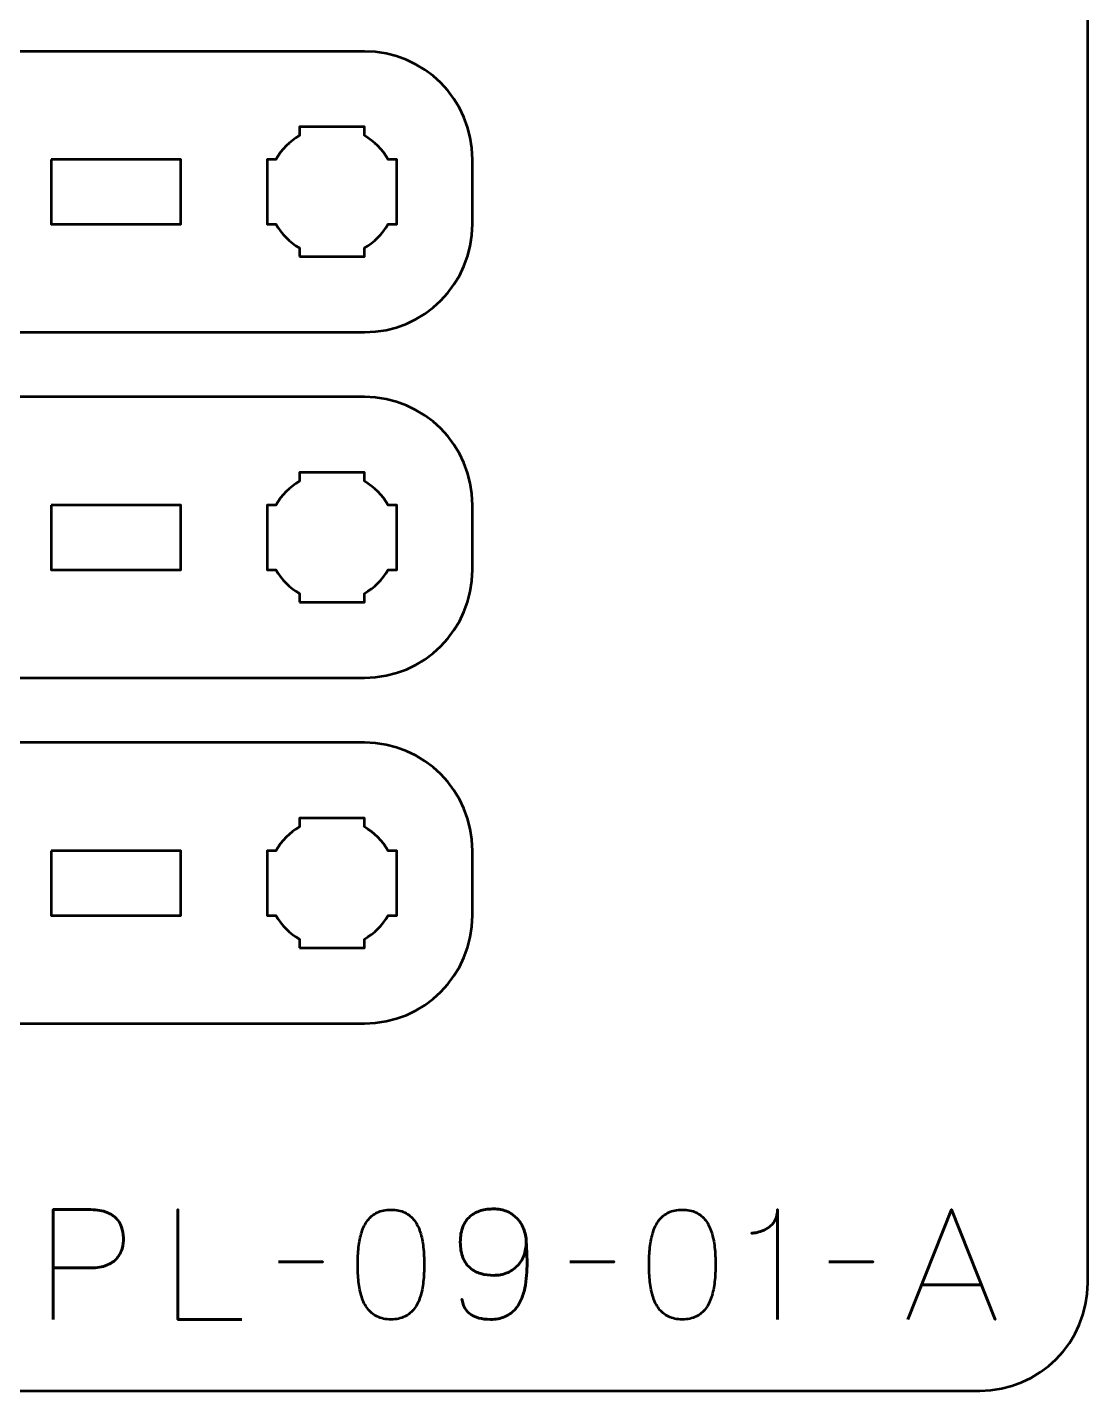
# Model space of a CAD drawing. Header units: centimetres. Extents: x -21 to 0, y -29.7 to 0.
# Drawn here: x -4.91 to 0, y -29.7 to -23.39 of the extents above; entities that cross this region are included whole.
import ezdxf

# ---------------------------------------------------------------- set-up
doc = ezdxf.new("R2010")
doc.units = ezdxf.units.CM
doc.header["$MEASUREMENT"] = 0
doc.layers.add('Layer 1', color=7, linetype='Continuous')

msp = doc.modelspace()

# ---------------------------------------------------------------- linework, layer by layer
at = {"layer": 'Layer 1', "color": 1, "lineweight": 53}
msp.add_open_spline([(-21.00003, -29.19995), (-21.00003, -29.19995), (-21.00003, -5.89992), (-21.00003, -5.89992), (-21.00003, -5.89992), (-21.00003, -5.81709), (-20.93286, -5.74992), (-20.85003, -5.74992), (-20.85003, -5.74992), (-20.7672, -5.74992), (-20.70003, -5.68275), (-20.70003, -5.59992), (-20.70003, -5.59992), (-20.70003, -5.51709), (-20.7672, -5.44992), (-20.85003, -5.44992), (-20.85003, -5.44992), (-20.93286, -5.44992), (-21.00003, -5.38275), (-21.00003, -5.29992), (-21.00003, -5.29992), (-21.00003, -5.21709), (-20.93286, -5.14992), (-20.85003, -5.14992), (-20.85003, -5.14992), (-20.7672, -5.14992), (-20.70003, -5.08275), (-20.70003, -4.99992), (-20.70003, -4.99992), (-20.70003, -4.91709), (-20.7672, -4.84992), (-20.85003, -4.84992), (-20.85003, -4.84992), (-20.93286, -4.84992), (-21.00003, -4.78275), (-21.00003, -4.69992), (-21.00003, -4.69992), (-21.00003, -4.61709), (-20.93286, -4.54992), (-20.85003, -4.54992), (-20.85003, -4.54992), (-20.7672, -4.54992), (-20.70003, -4.48275), (-20.70003, -4.39992), (-20.70003, -4.39992), (-20.70003, -4.31709), (-20.7672, -4.24992), (-20.85003, -4.24992), (-20.85003, -4.24992), (-20.93286, -4.24992), (-21.00003, -4.18275), (-21.00003, -4.09992), (-21.00003, -4.09992), (-21.00003, -4.01709), (-20.93286, -3.94992), (-20.85003, -3.94992), (-20.85003, -3.94992), (-20.7672, -3.94992), (-20.70003, -3.88275), (-20.70003, -3.79992), (-20.70003, -3.79992), (-20.70003, -3.71709), (-20.7672, -3.64992), (-20.85003, -3.64992), (-20.85003, -3.64992), (-20.93286, -3.64992), (-21.00003, -3.58275), (-21.00003, -3.49992), (-21.00003, -3.49992), (-21.00003, -3.41709), (-20.93286, -3.34992), (-20.85003, -3.34992), (-20.85003, -3.34992), (-20.7672, -3.34992), (-20.70003, -3.28275), (-20.70003, -3.19992), (-20.70003, -3.19992), (-20.70003, -3.11709), (-20.7672, -3.04992), (-20.85003, -3.04992), (-20.85003, -3.04992), (-20.93286, -3.04992), (-21.00003, -2.98275), (-21.00003, -2.89992), (-21.00003, -2.89992), (-21.00003, -2.81709), (-20.93286, -2.74992), (-20.85003, -2.74992), (-20.85003, -2.74992), (-20.7672, -2.74992), (-20.70003, -2.68275), (-20.70003, -2.59992), (-20.70003, -2.59992), (-20.70003, -2.51709), (-20.7672, -2.44992), (-20.85003, -2.44992), (-20.85003, -2.44992), (-20.93286, -2.44992), (-21.00003, -2.38275), (-21.00003, -2.29992), (-21.00003, -2.29992), (-21.00003, -2.21709), (-20.93286, -2.14992), (-20.85003, -2.14992), (-20.85003, -2.14992), (-20.7672, -2.14992), (-20.70003, -2.08275), (-20.70003, -1.99992), (-20.70003, -1.99992), (-20.70003, -1.91709), (-20.7672, -1.84992), (-20.85003, -1.84992), (-20.85003, -1.84992), (-20.93286, -1.84992), (-21.00003, -1.78275), (-21.00003, -1.69992), (-21.00003, -1.69992), (-21.00003, -1.61709), (-20.93286, -1.54992), (-20.85003, -1.54992), (-20.85003, -1.54992), (-20.7672, -1.54992), (-20.70003, -1.48275), (-20.70003, -1.39992), (-20.70003, -1.39992), (-20.70003, -1.31709), (-20.7672, -1.24992), (-20.85003, -1.24992), (-20.85003, -1.24992), (-20.93286, -1.24992), (-21.00003, -1.18275), (-21.00003, -1.09992), (-21.00003, -1.09992), (-21.00003, -1.09992), (-21.00003, -0.49992), (-21.00003, -0.49992), (-21.00003, -0.49992), (-21.00003, -0.22295), (-20.77694, 0.00004), (-20.49994, 0.00004), (-20.49994, 0.00004), (-20.49994, 0.00004), (-0.50008, 0.00004), (-0.50008, 0.00004), (-0.50008, 0.00004), (-0.22294, 0.00004), (0.00002, -0.22295), (0.00002, -0.49992), (0.00002, -0.49992), (0.00002, -0.49992), (0.00002, -29.19995), (0.00002, -29.19995), (0.00002, -29.19995), (0.00002, -29.47695), (-0.22294, -29.70004), (-0.50008, -29.70004), (-0.50008, -29.70004), (-0.50008, -29.70004), (-20.49994, -29.70004), (-20.49994, -29.70004), (-20.49994, -29.70004), (-20.77694, -29.70004), (-21.00003, -29.47695), (-21.00003, -29.19995)], degree=3, knots=[0, 0, 0, 0, 0.0243902, 0.0243902, 0.0243902, 0.0243902, 0.0487805, 0.0487805, 0.0487805, 0.0487805, 0.0731707, 0.0731707, 0.0731707, 0.0731707, 0.097561, 0.097561, 0.097561, 0.097561, 0.1219512, 0.1219512, 0.1219512, 0.1219512, 0.1463415, 0.1463415, 0.1463415, 0.1463415, 0.1707317, 0.1707317, 0.1707317, 0.1707317, 0.195122, 0.195122, 0.195122, 0.195122, 0.2195122, 0.2195122, 0.2195122, 0.2195122, 0.2439024, 0.2439024, 0.2439024, 0.2439024, 0.2682927, 0.2682927, 0.2682927, 0.2682927, 0.2926829, 0.2926829, 0.2926829, 0.2926829, 0.3170732, 0.3170732, 0.3170732, 0.3170732, 0.3414634, 0.3414634, 0.3414634, 0.3414634, 0.3658537, 0.3658537, 0.3658537, 0.3658537, 0.3902439, 0.3902439, 0.3902439, 0.3902439, 0.4146341, 0.4146341, 0.4146341, 0.4146341, 0.4390244, 0.4390244, 0.4390244, 0.4390244, 0.4634146, 0.4634146, 0.4634146, 0.4634146, 0.4878049, 0.4878049, 0.4878049, 0.4878049, 0.5121951, 0.5121951, 0.5121951, 0.5121951, 0.5365854, 0.5365854, 0.5365854, 0.5365854, 0.5609756, 0.5609756, 0.5609756, 0.5609756, 0.5853659, 0.5853659, 0.5853659, 0.5853659, 0.6097561, 0.6097561, 0.6097561, 0.6097561, 0.6341463, 0.6341463, 0.6341463, 0.6341463, 0.6585366, 0.6585366, 0.6585366, 0.6585366, 0.6829268, 0.6829268, 0.6829268, 0.6829268, 0.7073171, 0.7073171, 0.7073171, 0.7073171, 0.7317073, 0.7317073, 0.7317073, 0.7317073, 0.7560976, 0.7560976, 0.7560976, 0.7560976, 0.7804878, 0.7804878, 0.7804878, 0.7804878, 0.804878, 0.804878, 0.804878, 0.804878, 0.8292683, 0.8292683, 0.8292683, 0.8292683, 0.8536585, 0.8536585, 0.8536585, 0.8536585, 0.8780488, 0.8780488, 0.8780488, 0.8780488, 0.902439, 0.902439, 0.902439, 0.902439, 0.9268293, 0.9268293, 0.9268293, 0.9268293, 0.9512195, 0.9512195, 0.9512195, 0.9512195, 0.9756098, 0.9756098, 0.9756098, 0.9756098, 1, 1, 1, 1], dxfattribs=at)
at = {"layer": 'Layer 1', "color": 3, "lineweight": 53}
for points in [[(-19.64997, -23.49999), (-19.64997, -23.49999), (-3.35004, -23.49999), (-3.35004, -23.49999), (-3.35004, -23.49999), (-3.07304, -23.49999), (-2.84994, -23.72308), (-2.84994, -24.00008), (-2.84994, -24.00008), (-2.84994, -24.00008), (-2.84994, -24.30009), (-2.84994, -24.30009), (-2.84994, -24.30009), (-2.84994, -24.57705), (-3.07304, -24.80001), (-3.35004, -24.80001), (-3.35004, -24.80001), (-3.35004, -24.80001), (-19.64997, -24.80001), (-19.64997, -24.80001), (-19.64997, -24.80001), (-19.92697, -24.80001), (-20.15006, -24.57705), (-20.15006, -24.30009), (-20.15006, -24.30009), (-20.15006, -24.30009), (-20.15006, -24.00008), (-20.15006, -24.00008), (-20.15006, -24.00008), (-20.15006, -23.72308), (-19.92697, -23.49999), (-19.64997, -23.49999)], [(-19.64997, -25.09999), (-19.64997, -25.09999), (-3.35004, -25.09999), (-3.35004, -25.09999), (-3.35004, -25.09999), (-3.07304, -25.09999), (-2.84994, -25.32308), (-2.84994, -25.60008), (-2.84994, -25.60008), (-2.84994, -25.60008), (-2.84994, -25.90009), (-2.84994, -25.90009), (-2.84994, -25.90009), (-2.84994, -26.17705), (-3.07304, -26.40001), (-3.35004, -26.40001), (-3.35004, -26.40001), (-3.35004, -26.40001), (-19.64997, -26.40001), (-19.64997, -26.40001), (-19.64997, -26.40001), (-19.92697, -26.40001), (-20.15006, -26.17705), (-20.15006, -25.90009), (-20.15006, -25.90009), (-20.15006, -25.90009), (-20.15006, -25.60008), (-20.15006, -25.60008), (-20.15006, -25.60008), (-20.15006, -25.32308), (-19.92697, -25.09999), (-19.64997, -25.09999)], [(-19.64997, -26.69999), (-19.64997, -26.69999), (-3.35004, -26.69999), (-3.35004, -26.69999), (-3.35004, -26.69999), (-3.07304, -26.69999), (-2.84994, -26.92308), (-2.84994, -27.20008), (-2.84994, -27.20008), (-2.84994, -27.20008), (-2.84994, -27.50009), (-2.84994, -27.50009), (-2.84994, -27.50009), (-2.84994, -27.77705), (-3.07304, -28.00001), (-3.35004, -28.00001), (-3.35004, -28.00001), (-3.35004, -28.00001), (-19.64997, -28.00001), (-19.64997, -28.00001), (-19.64997, -28.00001), (-19.92697, -28.00001), (-20.15006, -27.77705), (-20.15006, -27.50009), (-20.15006, -27.50009), (-20.15006, -27.50009), (-20.15006, -27.20008), (-20.15006, -27.20008), (-20.15006, -27.20008), (-20.15006, -26.92308), (-19.92697, -26.69999), (-19.64997, -26.69999)]]:
    msp.add_open_spline(points, degree=3, knots=[0, 0, 0, 0, 0.125, 0.125, 0.125, 0.125, 0.25, 0.25, 0.25, 0.25, 0.375, 0.375, 0.375, 0.375, 0.5, 0.5, 0.5, 0.5, 0.625, 0.625, 0.625, 0.625, 0.75, 0.75, 0.75, 0.75, 0.875, 0.875, 0.875, 0.875, 1, 1, 1, 1], dxfattribs=at)
at = {"layer": 'Layer 1', "lineweight": 53}
for points, knots in [([(-3.64998, -24.45002), (-3.64998, -24.45002), (-3.64998, -24.40991), (-3.64998, -24.40991), (-3.64998, -24.40991), (-3.69559, -24.38359), (-3.73351, -24.34556), (-3.75997, -24.30009), (-3.75997, -24.30009), (-3.75997, -24.30009), (-3.80005, -24.30009), (-3.80005, -24.30009), (-3.80005, -24.30009), (-3.80005, -24.30009), (-3.80005, -24.15001), (-3.80005, -24.15001), (-3.80005, -24.15001), (-3.80005, -24.15001), (-3.80005, -24.00008), (-3.80005, -24.00008), (-3.80005, -24.00008), (-3.80005, -24.00008), (-3.75997, -24.00008), (-3.75997, -24.00008), (-3.75997, -24.00008), (-3.73351, -23.95447), (-3.69559, -23.91655), (-3.64998, -23.89023), (-3.64998, -23.89023), (-3.64998, -23.89023), (-3.64998, -23.85001), (-3.64998, -23.85001), (-3.64998, -23.85001), (-3.64998, -23.85001), (-3.50005, -23.85001), (-3.50005, -23.85001), (-3.50005, -23.85001), (-3.50005, -23.85001), (-3.34997, -23.85001), (-3.34997, -23.85001), (-3.34997, -23.85001), (-3.34997, -23.85001), (-3.34997, -23.89023), (-3.34997, -23.89023), (-3.34997, -23.89023), (-3.3045, -23.91655), (-3.26661, -23.95447), (-3.24015, -24.00008), (-3.24015, -24.00008), (-3.24015, -24.00008), (-3.20004, -24.00008), (-3.20004, -24.00008), (-3.20004, -24.00008), (-3.20004, -24.00008), (-3.20004, -24.15001), (-3.20004, -24.15001), (-3.20004, -24.15001), (-3.20004, -24.15001), (-3.20004, -24.30009), (-3.20004, -24.30009), (-3.20004, -24.30009), (-3.20004, -24.30009), (-3.24015, -24.30009), (-3.24015, -24.30009), (-3.24015, -24.30009), (-3.26661, -24.34556), (-3.3045, -24.38359), (-3.34997, -24.40991), (-3.34997, -24.40991), (-3.34997, -24.40991), (-3.34997, -24.45002), (-3.34997, -24.45002), (-3.34997, -24.45002), (-3.34997, -24.45002), (-3.50005, -24.45002), (-3.50005, -24.45002), (-3.50005, -24.45002), (-3.50005, -24.45002), (-3.64998, -24.45002), (-3.64998, -24.45002)], [0, 0, 0, 0, 0.05, 0.05, 0.05, 0.05, 0.1, 0.1, 0.1, 0.1, 0.15, 0.15, 0.15, 0.15, 0.2, 0.2, 0.2, 0.2, 0.25, 0.25, 0.25, 0.25, 0.3, 0.3, 0.3, 0.3, 0.35, 0.35, 0.35, 0.35, 0.4, 0.4, 0.4, 0.4, 0.45, 0.45, 0.45, 0.45, 0.5, 0.5, 0.5, 0.5, 0.55, 0.55, 0.55, 0.55, 0.6, 0.6, 0.6, 0.6, 0.65, 0.65, 0.65, 0.65, 0.7, 0.7, 0.7, 0.7, 0.75, 0.75, 0.75, 0.75, 0.8, 0.8, 0.8, 0.8, 0.85, 0.85, 0.85, 0.85, 0.9, 0.9, 0.9, 0.9, 0.95, 0.95, 0.95, 0.95, 1, 1, 1, 1]), ([(-4.79996, -24.00008), (-4.79996, -24.00008), (-4.19996, -24.00008), (-4.19996, -24.00008), (-4.19996, -24.00008), (-4.19996, -24.00008), (-4.19996, -24.30009), (-4.19996, -24.30009), (-4.19996, -24.30009), (-4.19996, -24.30009), (-4.79996, -24.30009), (-4.79996, -24.30009), (-4.79996, -24.30009), (-4.79996, -24.30009), (-4.79996, -24.00008), (-4.79996, -24.00008)], [0, 0, 0, 0, 0.25, 0.25, 0.25, 0.25, 0.5, 0.5, 0.5, 0.5, 0.75, 0.75, 0.75, 0.75, 1, 1, 1, 1]), ([(-3.64998, -26.05002), (-3.64998, -26.05002), (-3.64998, -26.00991), (-3.64998, -26.00991), (-3.64998, -26.00991), (-3.69559, -25.98359), (-3.73351, -25.94556), (-3.75997, -25.90009), (-3.75997, -25.90009), (-3.75997, -25.90009), (-3.80005, -25.90009), (-3.80005, -25.90009), (-3.80005, -25.90009), (-3.80005, -25.90009), (-3.80005, -25.75001), (-3.80005, -25.75001), (-3.80005, -25.75001), (-3.80005, -25.75001), (-3.80005, -25.60008), (-3.80005, -25.60008), (-3.80005, -25.60008), (-3.80005, -25.60008), (-3.75997, -25.60008), (-3.75997, -25.60008), (-3.75997, -25.60008), (-3.73351, -25.55447), (-3.69559, -25.51655), (-3.64998, -25.49023), (-3.64998, -25.49023), (-3.64998, -25.49023), (-3.64998, -25.45001), (-3.64998, -25.45001), (-3.64998, -25.45001), (-3.64998, -25.45001), (-3.50005, -25.45001), (-3.50005, -25.45001), (-3.50005, -25.45001), (-3.50005, -25.45001), (-3.34997, -25.45001), (-3.34997, -25.45001), (-3.34997, -25.45001), (-3.34997, -25.45001), (-3.34997, -25.49023), (-3.34997, -25.49023), (-3.34997, -25.49023), (-3.3045, -25.51655), (-3.26661, -25.55447), (-3.24015, -25.60008), (-3.24015, -25.60008), (-3.24015, -25.60008), (-3.20004, -25.60008), (-3.20004, -25.60008), (-3.20004, -25.60008), (-3.20004, -25.60008), (-3.20004, -25.75001), (-3.20004, -25.75001), (-3.20004, -25.75001), (-3.20004, -25.75001), (-3.20004, -25.90009), (-3.20004, -25.90009), (-3.20004, -25.90009), (-3.20004, -25.90009), (-3.24015, -25.90009), (-3.24015, -25.90009), (-3.24015, -25.90009), (-3.26661, -25.94556), (-3.3045, -25.98359), (-3.34997, -26.00991), (-3.34997, -26.00991), (-3.34997, -26.00991), (-3.34997, -26.05002), (-3.34997, -26.05002), (-3.34997, -26.05002), (-3.34997, -26.05002), (-3.50005, -26.05002), (-3.50005, -26.05002), (-3.50005, -26.05002), (-3.50005, -26.05002), (-3.64998, -26.05002), (-3.64998, -26.05002)], [0, 0, 0, 0, 0.05, 0.05, 0.05, 0.05, 0.1, 0.1, 0.1, 0.1, 0.15, 0.15, 0.15, 0.15, 0.2, 0.2, 0.2, 0.2, 0.25, 0.25, 0.25, 0.25, 0.3, 0.3, 0.3, 0.3, 0.35, 0.35, 0.35, 0.35, 0.4, 0.4, 0.4, 0.4, 0.45, 0.45, 0.45, 0.45, 0.5, 0.5, 0.5, 0.5, 0.55, 0.55, 0.55, 0.55, 0.6, 0.6, 0.6, 0.6, 0.65, 0.65, 0.65, 0.65, 0.7, 0.7, 0.7, 0.7, 0.75, 0.75, 0.75, 0.75, 0.8, 0.8, 0.8, 0.8, 0.85, 0.85, 0.85, 0.85, 0.9, 0.9, 0.9, 0.9, 0.95, 0.95, 0.95, 0.95, 1, 1, 1, 1]), ([(-4.79996, -25.60008), (-4.79996, -25.60008), (-4.19996, -25.60008), (-4.19996, -25.60008), (-4.19996, -25.60008), (-4.19996, -25.60008), (-4.19996, -25.90009), (-4.19996, -25.90009), (-4.19996, -25.90009), (-4.19996, -25.90009), (-4.79996, -25.90009), (-4.79996, -25.90009), (-4.79996, -25.90009), (-4.79996, -25.90009), (-4.79996, -25.60008), (-4.79996, -25.60008)], [0, 0, 0, 0, 0.25, 0.25, 0.25, 0.25, 0.5, 0.5, 0.5, 0.5, 0.75, 0.75, 0.75, 0.75, 1, 1, 1, 1]), ([(-3.64998, -27.65002), (-3.64998, -27.65002), (-3.64998, -27.60991), (-3.64998, -27.60991), (-3.64998, -27.60991), (-3.69559, -27.58359), (-3.73351, -27.54556), (-3.75997, -27.50009), (-3.75997, -27.50009), (-3.75997, -27.50009), (-3.80005, -27.50009), (-3.80005, -27.50009), (-3.80005, -27.50009), (-3.80005, -27.50009), (-3.80005, -27.35001), (-3.80005, -27.35001), (-3.80005, -27.35001), (-3.80005, -27.35001), (-3.80005, -27.20008), (-3.80005, -27.20008), (-3.80005, -27.20008), (-3.80005, -27.20008), (-3.75997, -27.20008), (-3.75997, -27.20008), (-3.75997, -27.20008), (-3.73351, -27.15447), (-3.69559, -27.11655), (-3.64998, -27.09023), (-3.64998, -27.09023), (-3.64998, -27.09023), (-3.64998, -27.05001), (-3.64998, -27.05001), (-3.64998, -27.05001), (-3.64998, -27.05001), (-3.50005, -27.05001), (-3.50005, -27.05001), (-3.50005, -27.05001), (-3.50005, -27.05001), (-3.34997, -27.05001), (-3.34997, -27.05001), (-3.34997, -27.05001), (-3.34997, -27.05001), (-3.34997, -27.09023), (-3.34997, -27.09023), (-3.34997, -27.09023), (-3.3045, -27.11655), (-3.26661, -27.15447), (-3.24015, -27.20008), (-3.24015, -27.20008), (-3.24015, -27.20008), (-3.20004, -27.20008), (-3.20004, -27.20008), (-3.20004, -27.20008), (-3.20004, -27.20008), (-3.20004, -27.35001), (-3.20004, -27.35001), (-3.20004, -27.35001), (-3.20004, -27.35001), (-3.20004, -27.50009), (-3.20004, -27.50009), (-3.20004, -27.50009), (-3.20004, -27.50009), (-3.24015, -27.50009), (-3.24015, -27.50009), (-3.24015, -27.50009), (-3.26661, -27.54556), (-3.3045, -27.58359), (-3.34997, -27.60991), (-3.34997, -27.60991), (-3.34997, -27.60991), (-3.34997, -27.65002), (-3.34997, -27.65002), (-3.34997, -27.65002), (-3.34997, -27.65002), (-3.50005, -27.65002), (-3.50005, -27.65002), (-3.50005, -27.65002), (-3.50005, -27.65002), (-3.64998, -27.65002), (-3.64998, -27.65002)], [0, 0, 0, 0, 0.05, 0.05, 0.05, 0.05, 0.1, 0.1, 0.1, 0.1, 0.15, 0.15, 0.15, 0.15, 0.2, 0.2, 0.2, 0.2, 0.25, 0.25, 0.25, 0.25, 0.3, 0.3, 0.3, 0.3, 0.35, 0.35, 0.35, 0.35, 0.4, 0.4, 0.4, 0.4, 0.45, 0.45, 0.45, 0.45, 0.5, 0.5, 0.5, 0.5, 0.55, 0.55, 0.55, 0.55, 0.6, 0.6, 0.6, 0.6, 0.65, 0.65, 0.65, 0.65, 0.7, 0.7, 0.7, 0.7, 0.75, 0.75, 0.75, 0.75, 0.8, 0.8, 0.8, 0.8, 0.85, 0.85, 0.85, 0.85, 0.9, 0.9, 0.9, 0.9, 0.95, 0.95, 0.95, 0.95, 1, 1, 1, 1]), ([(-4.79996, -27.20008), (-4.79996, -27.20008), (-4.19996, -27.20008), (-4.19996, -27.20008), (-4.19996, -27.20008), (-4.19996, -27.20008), (-4.19996, -27.50009), (-4.19996, -27.50009), (-4.19996, -27.50009), (-4.19996, -27.50009), (-4.79996, -27.50009), (-4.79996, -27.50009), (-4.79996, -27.50009), (-4.79996, -27.50009), (-4.79996, -27.20008), (-4.79996, -27.20008)], [0, 0, 0, 0, 0.25, 0.25, 0.25, 0.25, 0.5, 0.5, 0.5, 0.5, 0.75, 0.75, 0.75, 0.75, 1, 1, 1, 1])]:
    msp.add_open_spline(points, degree=3, knots=knots, dxfattribs=at)
at = {"layer": 'Layer 1', "color": 5, "lineweight": 53}
for points, knots in [([(-4.79171, -29.36992), (-4.79171, -29.36992), (-4.79171, -28.86121), (-4.79171, -28.86121), (-4.79171, -28.86121), (-4.79171, -28.86121), (-4.62943, -28.86121), (-4.62943, -28.86121), (-4.62943, -28.86121), (-4.59697, -28.86133), (-4.57028, -28.86497), (-4.54923, -28.87203), (-4.54923, -28.87203), (-4.5283, -28.87897), (-4.51184, -28.88861), (-4.49996, -28.90084), (-4.49996, -28.90084), (-4.48808, -28.91295), (-4.47962, -28.92683), (-4.47444, -28.94247), (-4.47444, -28.94247), (-4.46939, -28.95811), (-4.46645, -28.97445), (-4.46574, -28.99174), (-4.46574, -28.99174), (-4.46492, -29.00903), (-4.46692, -29.02596), (-4.47162, -29.04242), (-4.47162, -29.04242), (-4.47644, -29.05889), (-4.48456, -29.07382), (-4.4962, -29.08723), (-4.4962, -29.08723), (-4.50772, -29.10063), (-4.52336, -29.11133), (-4.543, -29.11921), (-4.543, -29.11921), (-4.56264, -29.12721), (-4.58698, -29.13121), (-4.61602, -29.13144), (-4.61602, -29.13144), (-4.61602, -29.13144), (-4.79171, -29.13144), (-4.79171, -29.13144), (-4.79171, -29.13144), (-4.79171, -29.13144), (-4.61602, -29.13144), (-4.61602, -29.13144), (-4.61602, -29.13144), (-4.58757, -29.13121), (-4.56346, -29.12721), (-4.54394, -29.11921), (-4.54394, -29.11921), (-4.5243, -29.11133), (-4.50866, -29.10063), (-4.4969, -29.08723), (-4.4969, -29.08723), (-4.48526, -29.07382), (-4.47691, -29.05889), (-4.47197, -29.04242), (-4.47197, -29.04242), (-4.46703, -29.02596), (-4.46492, -29.00903), (-4.46574, -28.99174), (-4.46574, -28.99174), (-4.46645, -28.97445), (-4.46939, -28.95811), (-4.47468, -28.94247), (-4.47468, -28.94247), (-4.47985, -28.92683), (-4.48855, -28.91295), (-4.50043, -28.90084), (-4.50043, -28.90084), (-4.51242, -28.88861), (-4.52889, -28.87897), (-4.54982, -28.87203), (-4.54982, -28.87203), (-4.57087, -28.86497), (-4.59733, -28.86133), (-4.62943, -28.86121), (-4.62943, -28.86121), (-4.62943, -28.86121), (-4.79171, -28.86121), (-4.79171, -28.86121), (-4.79171, -28.86121), (-4.79171, -28.86121), (-4.79171, -29.36992), (-4.79171, -29.36992)], [0, 0, 0, 0, 0.0454545, 0.0454545, 0.0454545, 0.0454545, 0.0909091, 0.0909091, 0.0909091, 0.0909091, 0.1363636, 0.1363636, 0.1363636, 0.1363636, 0.1818182, 0.1818182, 0.1818182, 0.1818182, 0.2272727, 0.2272727, 0.2272727, 0.2272727, 0.2727273, 0.2727273, 0.2727273, 0.2727273, 0.3181818, 0.3181818, 0.3181818, 0.3181818, 0.3636364, 0.3636364, 0.3636364, 0.3636364, 0.4090909, 0.4090909, 0.4090909, 0.4090909, 0.4545455, 0.4545455, 0.4545455, 0.4545455, 0.5, 0.5, 0.5, 0.5, 0.5454545, 0.5454545, 0.5454545, 0.5454545, 0.5909091, 0.5909091, 0.5909091, 0.5909091, 0.6363636, 0.6363636, 0.6363636, 0.6363636, 0.6818182, 0.6818182, 0.6818182, 0.6818182, 0.7272727, 0.7272727, 0.7272727, 0.7272727, 0.7727273, 0.7727273, 0.7727273, 0.7727273, 0.8181818, 0.8181818, 0.8181818, 0.8181818, 0.8636364, 0.8636364, 0.8636364, 0.8636364, 0.9090909, 0.9090909, 0.9090909, 0.9090909, 0.9545455, 0.9545455, 0.9545455, 0.9545455, 1, 1, 1, 1]), ([(-3.91752, -29.36992), (-3.91752, -29.36992), (-4.21456, -29.36992), (-4.21456, -29.36992), (-4.21456, -29.36992), (-4.21456, -29.36992), (-4.21456, -28.86121), (-4.21456, -28.86121), (-4.21456, -28.86121), (-4.21456, -28.86121), (-4.21456, -29.36992), (-4.21456, -29.36992), (-4.21456, -29.36992), (-4.21456, -29.36992), (-3.91752, -29.36992), (-3.91752, -29.36992)], [0, 0, 0, 0, 0.25, 0.25, 0.25, 0.25, 0.5, 0.5, 0.5, 0.5, 0.75, 0.75, 0.75, 0.75, 1, 1, 1, 1]), ([(-3.22678, -29.36992), (-3.20208, -29.3698), (-3.1808, -29.36545), (-3.16304, -29.35698), (-3.16304, -29.35698), (-3.1454, -29.34852), (-3.1307, -29.33641), (-3.11894, -29.321), (-3.11894, -29.321), (-3.1073, -29.30548), (-3.09813, -29.28713), (-3.09131, -29.26597), (-3.09131, -29.26597), (-3.08461, -29.2448), (-3.07979, -29.22163), (-3.07708, -29.19623), (-3.07708, -29.19623), (-3.07426, -29.17083), (-3.07285, -29.14414), (-3.07297, -29.11592), (-3.07297, -29.11592), (-3.07285, -29.08781), (-3.07426, -29.06112), (-3.07708, -29.03584), (-3.07708, -29.03584), (-3.07979, -29.01055), (-3.08461, -28.98727), (-3.09131, -28.9661), (-3.09131, -28.9661), (-3.09813, -28.94506), (-3.1073, -28.92671), (-3.11894, -28.91107), (-3.11894, -28.91107), (-3.1307, -28.89555), (-3.1454, -28.88344), (-3.16304, -28.87497), (-3.16304, -28.87497), (-3.1808, -28.86639), (-3.20208, -28.86203), (-3.22678, -28.86192), (-3.22678, -28.86192), (-3.25147, -28.86203), (-3.27276, -28.86639), (-3.29051, -28.87497), (-3.29051, -28.87497), (-3.30815, -28.88344), (-3.32285, -28.89555), (-3.33461, -28.91107), (-3.33461, -28.91107), (-3.34625, -28.92671), (-3.35542, -28.94506), (-3.36224, -28.9661), (-3.36224, -28.9661), (-3.36895, -28.98727), (-3.37377, -29.01055), (-3.37647, -29.03584), (-3.37647, -29.03584), (-3.3793, -29.06112), (-3.38071, -29.08781), (-3.38059, -29.11592), (-3.38059, -29.11592), (-3.38071, -29.14414), (-3.3793, -29.17083), (-3.37647, -29.19623), (-3.37647, -29.19623), (-3.37377, -29.22163), (-3.36895, -29.2448), (-3.36224, -29.26597), (-3.36224, -29.26597), (-3.35542, -29.28713), (-3.34625, -29.30548), (-3.33461, -29.321), (-3.33461, -29.321), (-3.32285, -29.33641), (-3.30815, -29.34852), (-3.29051, -29.35698), (-3.29051, -29.35698), (-3.27276, -29.36545), (-3.25147, -29.3698), (-3.22678, -29.36992)], [0, 0, 0, 0, 0.05, 0.05, 0.05, 0.05, 0.1, 0.1, 0.1, 0.1, 0.15, 0.15, 0.15, 0.15, 0.2, 0.2, 0.2, 0.2, 0.25, 0.25, 0.25, 0.25, 0.3, 0.3, 0.3, 0.3, 0.35, 0.35, 0.35, 0.35, 0.4, 0.4, 0.4, 0.4, 0.45, 0.45, 0.45, 0.45, 0.5, 0.5, 0.5, 0.5, 0.55, 0.55, 0.55, 0.55, 0.6, 0.6, 0.6, 0.6, 0.65, 0.65, 0.65, 0.65, 0.7, 0.7, 0.7, 0.7, 0.75, 0.75, 0.75, 0.75, 0.8, 0.8, 0.8, 0.8, 0.85, 0.85, 0.85, 0.85, 0.9, 0.9, 0.9, 0.9, 0.95, 0.95, 0.95, 0.95, 1, 1, 1, 1]), ([(-3.22678, -29.36992), (-3.20208, -29.3698), (-3.1808, -29.36545), (-3.16304, -29.35698), (-3.16304, -29.35698), (-3.1454, -29.34852), (-3.1307, -29.33641), (-3.11894, -29.321), (-3.11894, -29.321), (-3.1073, -29.30548), (-3.09813, -29.28713), (-3.09131, -29.26597), (-3.09131, -29.26597), (-3.08461, -29.2448), (-3.07979, -29.22163), (-3.07708, -29.19623), (-3.07708, -29.19623), (-3.07426, -29.17083), (-3.07285, -29.14414), (-3.07297, -29.11592), (-3.07297, -29.11592), (-3.07285, -29.08781), (-3.07426, -29.06112), (-3.07708, -29.03584), (-3.07708, -29.03584), (-3.07979, -29.01055), (-3.08461, -28.98727), (-3.09131, -28.9661), (-3.09131, -28.9661), (-3.09813, -28.94506), (-3.1073, -28.92671), (-3.11894, -28.91107), (-3.11894, -28.91107), (-3.1307, -28.89555), (-3.1454, -28.88344), (-3.16304, -28.87497), (-3.16304, -28.87497), (-3.1808, -28.86639), (-3.20208, -28.86203), (-3.22678, -28.86192), (-3.22678, -28.86192), (-3.25147, -28.86203), (-3.27276, -28.86639), (-3.29051, -28.87497), (-3.29051, -28.87497), (-3.30815, -28.88344), (-3.32285, -28.89555), (-3.33461, -28.91107), (-3.33461, -28.91107), (-3.34625, -28.92671), (-3.35542, -28.94506), (-3.36224, -28.9661), (-3.36224, -28.9661), (-3.36895, -28.98727), (-3.37377, -29.01055), (-3.37647, -29.03584), (-3.37647, -29.03584), (-3.3793, -29.06112), (-3.38071, -29.08781), (-3.38059, -29.11592), (-3.38059, -29.11592), (-3.38071, -29.14414), (-3.3793, -29.17083), (-3.37647, -29.19623), (-3.37647, -29.19623), (-3.37377, -29.22163), (-3.36895, -29.2448), (-3.36224, -29.26597), (-3.36224, -29.26597), (-3.35542, -29.28713), (-3.34625, -29.30548), (-3.33461, -29.321), (-3.33461, -29.321), (-3.32285, -29.33641), (-3.30815, -29.34852), (-3.29051, -29.35698), (-3.29051, -29.35698), (-3.27276, -29.36545), (-3.25147, -29.3698), (-3.22678, -29.36992)], [0, 0, 0, 0, 0.05, 0.05, 0.05, 0.05, 0.1, 0.1, 0.1, 0.1, 0.15, 0.15, 0.15, 0.15, 0.2, 0.2, 0.2, 0.2, 0.25, 0.25, 0.25, 0.25, 0.3, 0.3, 0.3, 0.3, 0.35, 0.35, 0.35, 0.35, 0.4, 0.4, 0.4, 0.4, 0.45, 0.45, 0.45, 0.45, 0.5, 0.5, 0.5, 0.5, 0.55, 0.55, 0.55, 0.55, 0.6, 0.6, 0.6, 0.6, 0.65, 0.65, 0.65, 0.65, 0.7, 0.7, 0.7, 0.7, 0.75, 0.75, 0.75, 0.75, 0.8, 0.8, 0.8, 0.8, 0.85, 0.85, 0.85, 0.85, 0.9, 0.9, 0.9, 0.9, 0.95, 0.95, 0.95, 0.95, 1, 1, 1, 1]), ([(-2.60024, -29.0122), (-2.60036, -29.03537), (-2.60424, -29.05642), (-2.61177, -29.07523), (-2.61177, -29.07523), (-2.61929, -29.09405), (-2.62976, -29.11027), (-2.6434, -29.1238), (-2.6434, -29.1238), (-2.65692, -29.13732), (-2.6728, -29.14767), (-2.69102, -29.15496), (-2.69102, -29.15496), (-2.70925, -29.16225), (-2.72912, -29.1659), (-2.75053, -29.16601), (-2.75053, -29.16601), (-2.77205, -29.16613), (-2.79215, -29.16343), (-2.81085, -29.15802), (-2.81085, -29.15802), (-2.82955, -29.15261), (-2.84589, -29.14391), (-2.86012, -29.13191), (-2.86012, -29.13191), (-2.87435, -29.12003), (-2.88552, -29.10416), (-2.89352, -29.0844), (-2.89352, -29.0844), (-2.90152, -29.06477), (-2.90563, -29.04066), (-2.90575, -29.0122), (-2.90575, -29.0122), (-2.90563, -28.98386), (-2.90152, -28.95987), (-2.89352, -28.94023), (-2.89352, -28.94023), (-2.88552, -28.9206), (-2.87435, -28.90472), (-2.86012, -28.89273), (-2.86012, -28.89273), (-2.84589, -28.88061), (-2.82955, -28.87191), (-2.81085, -28.8665), (-2.81085, -28.8665), (-2.79215, -28.86098), (-2.77205, -28.85827), (-2.75053, -28.85839), (-2.75053, -28.85839), (-2.72912, -28.85851), (-2.70937, -28.86215), (-2.69138, -28.86956), (-2.69138, -28.86956), (-2.6735, -28.87685), (-2.65775, -28.88732), (-2.64446, -28.90084), (-2.64446, -28.90084), (-2.63105, -28.91448), (-2.62059, -28.93071), (-2.61294, -28.94952), (-2.61294, -28.94952), (-2.6053, -28.96822), (-2.60107, -28.98915), (-2.60024, -29.0122), (-2.60024, -29.0122), (-2.59977, -29.02384), (-2.59907, -29.03784), (-2.59824, -29.05406), (-2.59824, -29.05406), (-2.5973, -29.07041), (-2.59683, -29.08805), (-2.59671, -29.1071), (-2.59671, -29.1071), (-2.59648, -29.12615), (-2.59718, -29.14579), (-2.5986, -29.16601), (-2.5986, -29.16601), (-2.60012, -29.18624), (-2.60295, -29.20611), (-2.60706, -29.22575), (-2.60706, -29.22575), (-2.6113, -29.24539), (-2.61729, -29.26385), (-2.62505, -29.28114), (-2.62505, -29.28114), (-2.63282, -29.29842), (-2.64293, -29.31371), (-2.65539, -29.327), (-2.65539, -29.327), (-2.66786, -29.34029), (-2.68315, -29.35075), (-2.70114, -29.3584), (-2.70114, -29.3584), (-2.71925, -29.36592), (-2.74065, -29.3698), (-2.76534, -29.36992), (-2.76534, -29.36992), (-2.78675, -29.3698), (-2.80485, -29.36769), (-2.81991, -29.36345), (-2.81991, -29.36345), (-2.83496, -29.35934), (-2.84731, -29.35381), (-2.85718, -29.34687), (-2.85718, -29.34687), (-2.86694, -29.33993), (-2.8747, -29.33229), (-2.88035, -29.32406), (-2.88035, -29.32406), (-2.88599, -29.31571), (-2.89023, -29.30748), (-2.89281, -29.29913), (-2.89281, -29.29913), (-2.89552, -29.29078), (-2.89728, -29.28314), (-2.89799, -29.27608), (-2.89799, -29.27608), (-2.89728, -29.28314), (-2.89552, -29.29078), (-2.89281, -29.29913), (-2.89281, -29.29913), (-2.89023, -29.30748), (-2.88599, -29.31571), (-2.88035, -29.32406), (-2.88035, -29.32406), (-2.8747, -29.33229), (-2.86694, -29.33993), (-2.85718, -29.34687), (-2.85718, -29.34687), (-2.84731, -29.35381), (-2.83496, -29.35934), (-2.81991, -29.36345), (-2.81991, -29.36345), (-2.80485, -29.36769), (-2.78675, -29.3698), (-2.76534, -29.36992), (-2.76534, -29.36992), (-2.74065, -29.3698), (-2.71925, -29.36592), (-2.70114, -29.3584), (-2.70114, -29.3584), (-2.68315, -29.35075), (-2.66786, -29.34029), (-2.65539, -29.327), (-2.65539, -29.327), (-2.64293, -29.31371), (-2.63282, -29.29842), (-2.62505, -29.28114), (-2.62505, -29.28114), (-2.61729, -29.26385), (-2.6113, -29.24539), (-2.60706, -29.22575), (-2.60706, -29.22575), (-2.60295, -29.20611), (-2.60012, -29.18624), (-2.5986, -29.16601), (-2.5986, -29.16601), (-2.59718, -29.14579), (-2.59648, -29.12615), (-2.59671, -29.1071), (-2.59671, -29.1071), (-2.59683, -29.08805), (-2.5973, -29.07041), (-2.59824, -29.05406), (-2.59824, -29.05406), (-2.59907, -29.03784), (-2.59977, -29.02384), (-2.60024, -29.0122), (-2.60024, -29.0122), (-2.60107, -28.98915), (-2.6053, -28.96822), (-2.61294, -28.94952), (-2.61294, -28.94952), (-2.62059, -28.93071), (-2.63105, -28.91448), (-2.64446, -28.90084), (-2.64446, -28.90084), (-2.65775, -28.88732), (-2.6735, -28.87685), (-2.69138, -28.86956), (-2.69138, -28.86956), (-2.70937, -28.86215), (-2.72912, -28.85851), (-2.75053, -28.85839), (-2.75053, -28.85839), (-2.77205, -28.85827), (-2.79215, -28.86098), (-2.81085, -28.8665), (-2.81085, -28.8665), (-2.82955, -28.87191), (-2.84589, -28.88061), (-2.86012, -28.89273), (-2.86012, -28.89273), (-2.87435, -28.90472), (-2.88552, -28.9206), (-2.89352, -28.94023), (-2.89352, -28.94023), (-2.90152, -28.95987), (-2.90563, -28.98386), (-2.90575, -29.0122), (-2.90575, -29.0122), (-2.90563, -29.04066), (-2.90152, -29.06477), (-2.89352, -29.0844), (-2.89352, -29.0844), (-2.88552, -29.10416), (-2.87435, -29.12003), (-2.86012, -29.13191), (-2.86012, -29.13191), (-2.84589, -29.14391), (-2.82955, -29.15261), (-2.81085, -29.15802), (-2.81085, -29.15802), (-2.79215, -29.16343), (-2.77205, -29.16613), (-2.75053, -29.16601), (-2.75053, -29.16601), (-2.72912, -29.1659), (-2.70925, -29.16225), (-2.69102, -29.15496), (-2.69102, -29.15496), (-2.6728, -29.14767), (-2.65692, -29.13732), (-2.6434, -29.1238), (-2.6434, -29.1238), (-2.62976, -29.11027), (-2.61929, -29.09405), (-2.61177, -29.07523), (-2.61177, -29.07523), (-2.60424, -29.05642), (-2.60036, -29.03537), (-2.60024, -29.0122)], [0, 0, 0, 0, 0.0172414, 0.0172414, 0.0172414, 0.0172414, 0.0344828, 0.0344828, 0.0344828, 0.0344828, 0.0517241, 0.0517241, 0.0517241, 0.0517241, 0.0689655, 0.0689655, 0.0689655, 0.0689655, 0.0862069, 0.0862069, 0.0862069, 0.0862069, 0.1034483, 0.1034483, 0.1034483, 0.1034483, 0.1206897, 0.1206897, 0.1206897, 0.1206897, 0.137931, 0.137931, 0.137931, 0.137931, 0.1551724, 0.1551724, 0.1551724, 0.1551724, 0.1724138, 0.1724138, 0.1724138, 0.1724138, 0.1896552, 0.1896552, 0.1896552, 0.1896552, 0.2068966, 0.2068966, 0.2068966, 0.2068966, 0.2241379, 0.2241379, 0.2241379, 0.2241379, 0.2413793, 0.2413793, 0.2413793, 0.2413793, 0.2586207, 0.2586207, 0.2586207, 0.2586207, 0.2758621, 0.2758621, 0.2758621, 0.2758621, 0.2931034, 0.2931034, 0.2931034, 0.2931034, 0.3103448, 0.3103448, 0.3103448, 0.3103448, 0.3275862, 0.3275862, 0.3275862, 0.3275862, 0.3448276, 0.3448276, 0.3448276, 0.3448276, 0.362069, 0.362069, 0.362069, 0.362069, 0.3793103, 0.3793103, 0.3793103, 0.3793103, 0.3965517, 0.3965517, 0.3965517, 0.3965517, 0.4137931, 0.4137931, 0.4137931, 0.4137931, 0.4310345, 0.4310345, 0.4310345, 0.4310345, 0.4482759, 0.4482759, 0.4482759, 0.4482759, 0.4655172, 0.4655172, 0.4655172, 0.4655172, 0.4827586, 0.4827586, 0.4827586, 0.4827586, 0.5, 0.5, 0.5, 0.5, 0.5172414, 0.5172414, 0.5172414, 0.5172414, 0.5344828, 0.5344828, 0.5344828, 0.5344828, 0.5517241, 0.5517241, 0.5517241, 0.5517241, 0.5689655, 0.5689655, 0.5689655, 0.5689655, 0.5862069, 0.5862069, 0.5862069, 0.5862069, 0.6034483, 0.6034483, 0.6034483, 0.6034483, 0.6206897, 0.6206897, 0.6206897, 0.6206897, 0.637931, 0.637931, 0.637931, 0.637931, 0.6551724, 0.6551724, 0.6551724, 0.6551724, 0.6724138, 0.6724138, 0.6724138, 0.6724138, 0.6896552, 0.6896552, 0.6896552, 0.6896552, 0.7068966, 0.7068966, 0.7068966, 0.7068966, 0.7241379, 0.7241379, 0.7241379, 0.7241379, 0.7413793, 0.7413793, 0.7413793, 0.7413793, 0.7586207, 0.7586207, 0.7586207, 0.7586207, 0.7758621, 0.7758621, 0.7758621, 0.7758621, 0.7931034, 0.7931034, 0.7931034, 0.7931034, 0.8103448, 0.8103448, 0.8103448, 0.8103448, 0.8275862, 0.8275862, 0.8275862, 0.8275862, 0.8448276, 0.8448276, 0.8448276, 0.8448276, 0.862069, 0.862069, 0.862069, 0.862069, 0.8793103, 0.8793103, 0.8793103, 0.8793103, 0.8965517, 0.8965517, 0.8965517, 0.8965517, 0.9137931, 0.9137931, 0.9137931, 0.9137931, 0.9310345, 0.9310345, 0.9310345, 0.9310345, 0.9482759, 0.9482759, 0.9482759, 0.9482759, 0.9655172, 0.9655172, 0.9655172, 0.9655172, 0.9827586, 0.9827586, 0.9827586, 0.9827586, 1, 1, 1, 1]), ([(-1.87775, -29.36992), (-1.85305, -29.3698), (-1.83177, -29.36545), (-1.81401, -29.35698), (-1.81401, -29.35698), (-1.79637, -29.34852), (-1.78167, -29.33641), (-1.76991, -29.321), (-1.76991, -29.321), (-1.75827, -29.30548), (-1.7491, -29.28713), (-1.74228, -29.26597), (-1.74228, -29.26597), (-1.73558, -29.2448), (-1.73076, -29.22163), (-1.72805, -29.19623), (-1.72805, -29.19623), (-1.72523, -29.17083), (-1.72382, -29.14414), (-1.72394, -29.11592), (-1.72394, -29.11592), (-1.72382, -29.08781), (-1.72523, -29.06112), (-1.72805, -29.03584), (-1.72805, -29.03584), (-1.73076, -29.01055), (-1.73558, -28.98727), (-1.74228, -28.9661), (-1.74228, -28.9661), (-1.7491, -28.94506), (-1.75827, -28.92671), (-1.76991, -28.91107), (-1.76991, -28.91107), (-1.78167, -28.89555), (-1.79637, -28.88344), (-1.81401, -28.87497), (-1.81401, -28.87497), (-1.83177, -28.86639), (-1.85305, -28.86203), (-1.87775, -28.86192), (-1.87775, -28.86192), (-1.90244, -28.86203), (-1.92373, -28.86639), (-1.94148, -28.87497), (-1.94148, -28.87497), (-1.95912, -28.88344), (-1.97382, -28.89555), (-1.98558, -28.91107), (-1.98558, -28.91107), (-1.99722, -28.92671), (-2.00639, -28.94506), (-2.01321, -28.9661), (-2.01321, -28.9661), (-2.01992, -28.98727), (-2.02474, -29.01055), (-2.02744, -29.03584), (-2.02744, -29.03584), (-2.03027, -29.06112), (-2.03168, -29.08781), (-2.03156, -29.11592), (-2.03156, -29.11592), (-2.03168, -29.14414), (-2.03027, -29.17083), (-2.02744, -29.19623), (-2.02744, -29.19623), (-2.02474, -29.22163), (-2.01992, -29.2448), (-2.01321, -29.26597), (-2.01321, -29.26597), (-2.00639, -29.28713), (-1.99722, -29.30548), (-1.98558, -29.321), (-1.98558, -29.321), (-1.97382, -29.33641), (-1.95912, -29.34852), (-1.94148, -29.35698), (-1.94148, -29.35698), (-1.92373, -29.36545), (-1.90244, -29.3698), (-1.87775, -29.36992)], [0, 0, 0, 0, 0.05, 0.05, 0.05, 0.05, 0.1, 0.1, 0.1, 0.1, 0.15, 0.15, 0.15, 0.15, 0.2, 0.2, 0.2, 0.2, 0.25, 0.25, 0.25, 0.25, 0.3, 0.3, 0.3, 0.3, 0.35, 0.35, 0.35, 0.35, 0.4, 0.4, 0.4, 0.4, 0.45, 0.45, 0.45, 0.45, 0.5, 0.5, 0.5, 0.5, 0.55, 0.55, 0.55, 0.55, 0.6, 0.6, 0.6, 0.6, 0.65, 0.65, 0.65, 0.65, 0.7, 0.7, 0.7, 0.7, 0.75, 0.75, 0.75, 0.75, 0.8, 0.8, 0.8, 0.8, 0.85, 0.85, 0.85, 0.85, 0.9, 0.9, 0.9, 0.9, 0.95, 0.95, 0.95, 0.95, 1, 1, 1, 1]), ([(-1.87775, -29.36992), (-1.85305, -29.3698), (-1.83177, -29.36545), (-1.81401, -29.35698), (-1.81401, -29.35698), (-1.79637, -29.34852), (-1.78167, -29.33641), (-1.76991, -29.321), (-1.76991, -29.321), (-1.75827, -29.30548), (-1.7491, -29.28713), (-1.74228, -29.26597), (-1.74228, -29.26597), (-1.73558, -29.2448), (-1.73076, -29.22163), (-1.72805, -29.19623), (-1.72805, -29.19623), (-1.72523, -29.17083), (-1.72382, -29.14414), (-1.72394, -29.11592), (-1.72394, -29.11592), (-1.72382, -29.08781), (-1.72523, -29.06112), (-1.72805, -29.03584), (-1.72805, -29.03584), (-1.73076, -29.01055), (-1.73558, -28.98727), (-1.74228, -28.9661), (-1.74228, -28.9661), (-1.7491, -28.94506), (-1.75827, -28.92671), (-1.76991, -28.91107), (-1.76991, -28.91107), (-1.78167, -28.89555), (-1.79637, -28.88344), (-1.81401, -28.87497), (-1.81401, -28.87497), (-1.83177, -28.86639), (-1.85305, -28.86203), (-1.87775, -28.86192), (-1.87775, -28.86192), (-1.90244, -28.86203), (-1.92373, -28.86639), (-1.94148, -28.87497), (-1.94148, -28.87497), (-1.95912, -28.88344), (-1.97382, -28.89555), (-1.98558, -28.91107), (-1.98558, -28.91107), (-1.99722, -28.92671), (-2.00639, -28.94506), (-2.01321, -28.9661), (-2.01321, -28.9661), (-2.01992, -28.98727), (-2.02474, -29.01055), (-2.02744, -29.03584), (-2.02744, -29.03584), (-2.03027, -29.06112), (-2.03168, -29.08781), (-2.03156, -29.11592), (-2.03156, -29.11592), (-2.03168, -29.14414), (-2.03027, -29.17083), (-2.02744, -29.19623), (-2.02744, -29.19623), (-2.02474, -29.22163), (-2.01992, -29.2448), (-2.01321, -29.26597), (-2.01321, -29.26597), (-2.00639, -29.28713), (-1.99722, -29.30548), (-1.98558, -29.321), (-1.98558, -29.321), (-1.97382, -29.33641), (-1.95912, -29.34852), (-1.94148, -29.35698), (-1.94148, -29.35698), (-1.92373, -29.36545), (-1.90244, -29.3698), (-1.87775, -29.36992)], [0, 0, 0, 0, 0.05, 0.05, 0.05, 0.05, 0.1, 0.1, 0.1, 0.1, 0.15, 0.15, 0.15, 0.15, 0.2, 0.2, 0.2, 0.2, 0.25, 0.25, 0.25, 0.25, 0.3, 0.3, 0.3, 0.3, 0.35, 0.35, 0.35, 0.35, 0.4, 0.4, 0.4, 0.4, 0.45, 0.45, 0.45, 0.45, 0.5, 0.5, 0.5, 0.5, 0.55, 0.55, 0.55, 0.55, 0.6, 0.6, 0.6, 0.6, 0.65, 0.65, 0.65, 0.65, 0.7, 0.7, 0.7, 0.7, 0.75, 0.75, 0.75, 0.75, 0.8, 0.8, 0.8, 0.8, 0.85, 0.85, 0.85, 0.85, 0.9, 0.9, 0.9, 0.9, 0.95, 0.95, 0.95, 0.95, 1, 1, 1, 1]), ([(-1.43677, -29.36992), (-1.43677, -29.36992), (-1.43677, -28.86121), (-1.43677, -28.86121), (-1.43677, -28.86121), (-1.43689, -28.8785), (-1.43995, -28.89331), (-1.44583, -28.90566), (-1.44583, -28.90566), (-1.45159, -28.91813), (-1.45923, -28.92836), (-1.46864, -28.93659), (-1.46864, -28.93659), (-1.47805, -28.94482), (-1.48816, -28.95141), (-1.49898, -28.95634), (-1.49898, -28.95634), (-1.5098, -28.96117), (-1.52027, -28.96481), (-1.53038, -28.96705), (-1.53038, -28.96705), (-1.54061, -28.9694), (-1.54931, -28.97081), (-1.55672, -28.97128), (-1.55672, -28.97128), (-1.54931, -28.97081), (-1.54061, -28.9694), (-1.53038, -28.96705), (-1.53038, -28.96705), (-1.52027, -28.96481), (-1.5098, -28.96117), (-1.49898, -28.95634), (-1.49898, -28.95634), (-1.48816, -28.95141), (-1.47805, -28.94482), (-1.46864, -28.93659), (-1.46864, -28.93659), (-1.45923, -28.92836), (-1.45159, -28.91813), (-1.44583, -28.90566), (-1.44583, -28.90566), (-1.43995, -28.89331), (-1.43689, -28.8785), (-1.43677, -28.86121), (-1.43677, -28.86121), (-1.43677, -28.86121), (-1.43677, -29.36992), (-1.43677, -29.36992)], [0, 0, 0, 0, 0.0833333, 0.0833333, 0.0833333, 0.0833333, 0.1666667, 0.1666667, 0.1666667, 0.1666667, 0.25, 0.25, 0.25, 0.25, 0.3333333, 0.3333333, 0.3333333, 0.3333333, 0.4166667, 0.4166667, 0.4166667, 0.4166667, 0.5, 0.5, 0.5, 0.5, 0.5833333, 0.5833333, 0.5833333, 0.5833333, 0.6666667, 0.6666667, 0.6666667, 0.6666667, 0.75, 0.75, 0.75, 0.75, 0.8333333, 0.8333333, 0.8333333, 0.8333333, 0.9166667, 0.9166667, 0.9166667, 0.9166667, 1, 1, 1, 1]), ([(-0.83282, -29.36992), (-0.83282, -29.36992), (-0.63103, -28.86121), (-0.63103, -28.86121), (-0.63103, -28.86121), (-0.63103, -28.86121), (-0.42853, -29.36992), (-0.42853, -29.36992), (-0.42853, -29.36992), (-0.42853, -29.36992), (-0.63103, -28.86121), (-0.63103, -28.86121), (-0.63103, -28.86121), (-0.63103, -28.86121), (-0.83282, -29.36992), (-0.83282, -29.36992)], [0, 0, 0, 0, 0.25, 0.25, 0.25, 0.25, 0.5, 0.5, 0.5, 0.5, 0.75, 0.75, 0.75, 0.75, 1, 1, 1, 1]), ([(-3.74748, -29.10392), (-3.74748, -29.10392), (-3.54216, -29.10392), (-3.54216, -29.10392), (-3.54216, -29.10392), (-3.54216, -29.10392), (-3.74748, -29.10392), (-3.74748, -29.10392)], [0, 0, 0, 0, 0.5, 0.5, 0.5, 0.5, 1, 1, 1, 1]), ([(-2.39845, -29.10392), (-2.39845, -29.10392), (-2.19313, -29.10392), (-2.19313, -29.10392), (-2.19313, -29.10392), (-2.19313, -29.10392), (-2.39845, -29.10392), (-2.39845, -29.10392)], [0, 0, 0, 0, 0.5, 0.5, 0.5, 0.5, 1, 1, 1, 1]), ([(-1.19971, -29.10392), (-1.19971, -29.10392), (-0.99439, -29.10392), (-0.99439, -29.10392), (-0.99439, -29.10392), (-0.99439, -29.10392), (-1.19971, -29.10392), (-1.19971, -29.10392)], [0, 0, 0, 0, 0.5, 0.5, 0.5, 0.5, 1, 1, 1, 1]), ([(-0.76932, -29.20976), (-0.76932, -29.20976), (-0.49274, -29.20976), (-0.49274, -29.20976), (-0.49274, -29.20976), (-0.49274, -29.20976), (-0.76932, -29.20976), (-0.76932, -29.20976)], [0, 0, 0, 0, 0.5, 0.5, 0.5, 0.5, 1, 1, 1, 1])]:
    msp.add_open_spline(points, degree=3, knots=knots, dxfattribs=at)

doc.saveas('drawing.dxf')
